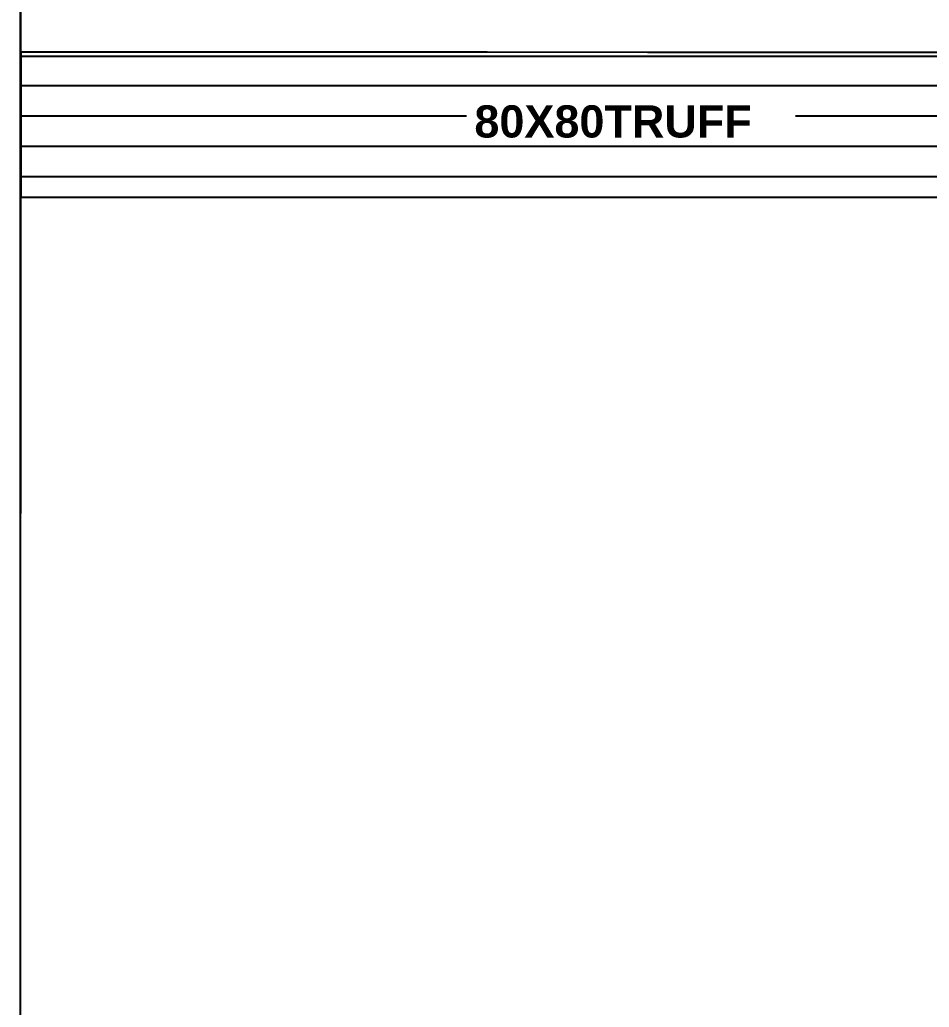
# Model space of a CAD drawing. Header units: inches. Extents: x 100535554 to 201081702, y 63708552 to 127420865.
# Drawn here: x 100541700.2 to 100541775.4, y 63710333.6 to 63710415.2 of the extents above; entities that cross this region are included whole.
import ezdxf

# ---------------------------------------------------------------- set-up
doc = ezdxf.new("R2010")
doc.units = ezdxf.units.IN
doc.header["$MEASUREMENT"] = 0
doc.styles.add('Arial$101H0', font='arialbd.ttf')

msp = doc.modelspace()

# ---------------------------------------------------------------- linework, layer by layer
at = {"color": 7, "linetype": 'Continuous', "lineweight": -2, "true_color": 0x000007}
for p, q in [((100541700.283, 63710223.691), (100541700.376, 63710500.746)), ((100541700.283, 63710400.567), (100541700.283, 63710400.567))]:
    msp.add_line(p, q, dxfattribs=at)
at = {"color": 7, "linetype": 'Continuous', "lineweight": 25, "true_color": 0x000007}
for p, q in [((100541855.724, 63710412.495), (100541700.376, 63710412.588)), ((100541855.724, 63710412.215), (100541700.376, 63710412.215)), ((100541855.724, 63710409.792), (100541700.376, 63710409.792)), ((100541737.186, 63710407.276), (100541700.376, 63710407.276)), ((100541855.724, 63710407.276), (100541764.398, 63710407.276)), ((100541855.724, 63710404.76), (100541700.283, 63710404.76)), ((100541855.724, 63710402.244), (100541700.283, 63710402.244)), ((100541700.376, 63710400.567), (100541870.542, 63710400.567))]:
    msp.add_line(p, q, dxfattribs=at)
at = {"color": 7, "linetype": 'Continuous', "lineweight": -2, "true_color": 0x000007}
for points in [[(100541700.283, 63710223.691), (100541691.336, 63710223.691), (100541691.336, 63710500.746), (100541700.283, 63710500.746)], [(100541855.724, 63710412.495), (100541855.724, 63710400.473), (100541700.376, 63710400.567), (100541700.376, 63710412.588)]]:
    msp.add_lwpolyline(points, close=True, dxfattribs=at)

# ---------------------------------------------------------------- texts
at = {"color": 7, "true_color": 0x000007, "style": 'Arial$101H0'}
msp.add_text('80X80TRUFF', height=2.6618, dxfattribs=at).set_placement((100541737.838, 63710405.506))

doc.saveas('drawing.dxf')
